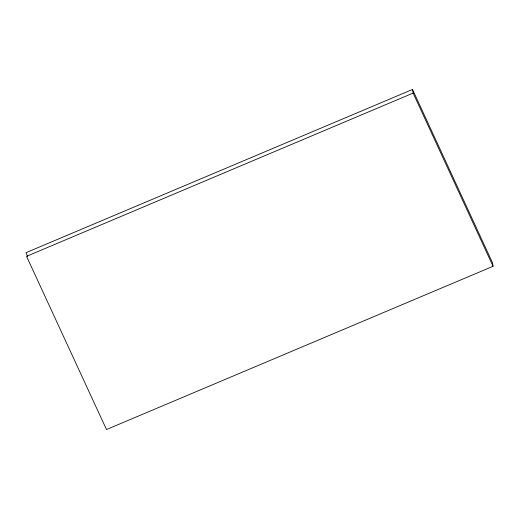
<?xml version="1.0" encoding="UTF-8"?>
<svg xmlns="http://www.w3.org/2000/svg" width="519" height="519" viewBox="0 0 519 519"><rect width="100%" height="100%" fill="white"/><g stroke="black" fill="none" stroke-linecap="round" stroke-linejoin="round"><path stroke-width="0.78" d="M412.508 89.463L413.105 93.089L26.547 256.334L106.492 429.537L493.05 266.292L492.453 262.666L412.508 89.463L25.95 252.708L27.643 256.38M413.105 93.089L493.05 266.292"/></g></svg>
